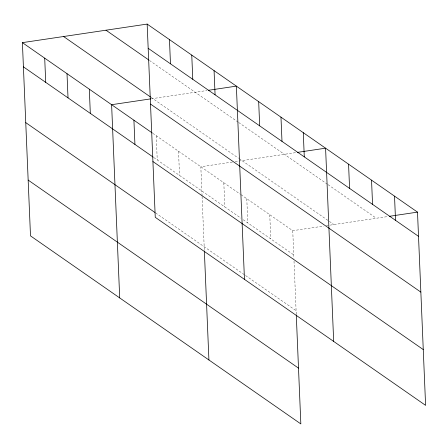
<?xml version="1.0" encoding="UTF-8"?>
<svg xmlns="http://www.w3.org/2000/svg" width="448" height="448" viewBox="0 0 448 448"><rect width="100%" height="100%" fill="white"/><g stroke="black" fill="none" stroke-linecap="round" stroke-linejoin="round"><path stroke-width="0.34" stroke-dasharray="2.24 1.68" d="M151.413 98.773L206.864 90.524M232.389 162.053L200.827 166.751L202.048 195.838M235.133 161.644L296.078 152.578M241.041 194.723L292.746 230.686L323.624 226.094M326.368 225.686L387.996 216.518M149.447 60.435L238.09 122.097M238.666 122.494L327.499 184.285M328.076 184.682L376.331 218.249M151.066 97.378L238.566 158.239M239.137 158.637L328.742 220.965M329.319 221.362L333.917 224.56M152.79 133.336L240.47 194.32M153.804 157.545L240.906 218.131M243.202 219.733L293.759 254.895M155.568 212.923L244.966 275.111M245.543 275.509L296.1 310.671M292.746 230.686L293.905 258.378M294.022 261.173L296.24 314.132M269.763 214.704L270.782 238.913M246.786 198.716L247.8 222.925M223.81 182.734L224.823 206.942M202.076 196.538L204.327 250.197M178.522 151.239L179.542 175.448M156.223 135.722L157.237 159.93"/><path stroke-width="0.67" d="M296.274 314.826L300.843 423.92L30.498 235.872L22.4 42.638L147.157 24.08L417.502 212.128L425.6 405.362L155.254 217.314L147.157 24.08M150.724 98.879L111.614 104.698L119.711 297.931M208.236 90.322L236.37 86.134L244.468 279.367M297.45 152.376L325.584 148.193L333.682 341.426M389.368 216.311L417.502 212.128M148.17 48.289L418.516 236.337M105.986 30.206L148.876 60.038M63.571 36.518L150.494 96.981M150.511 104.07L420.851 292.113M22.4 42.638L152.219 132.938M23.414 66.847L153.233 157.147M152.919 161.538L423.265 349.58M25.754 122.629L154.997 212.526M28.162 180.096L298.508 368.138M394.52 196.14L395.539 220.354M371.543 180.158L372.557 204.366M348.561 164.175L349.58 188.384M303.279 132.675L304.293 156.884M280.974 117.163L281.994 141.372M258.675 101.651L259.689 125.86M214.066 70.622L215.079 94.83M204.355 250.891L208.925 359.985M191.761 55.11L192.78 79.318M169.462 39.598L170.475 63.806M133.918 120.21L134.932 144.418M89.309 89.18L90.322 113.389M67.01 73.668L68.023 97.877M44.705 58.156L45.718 82.365"/></g></svg>
